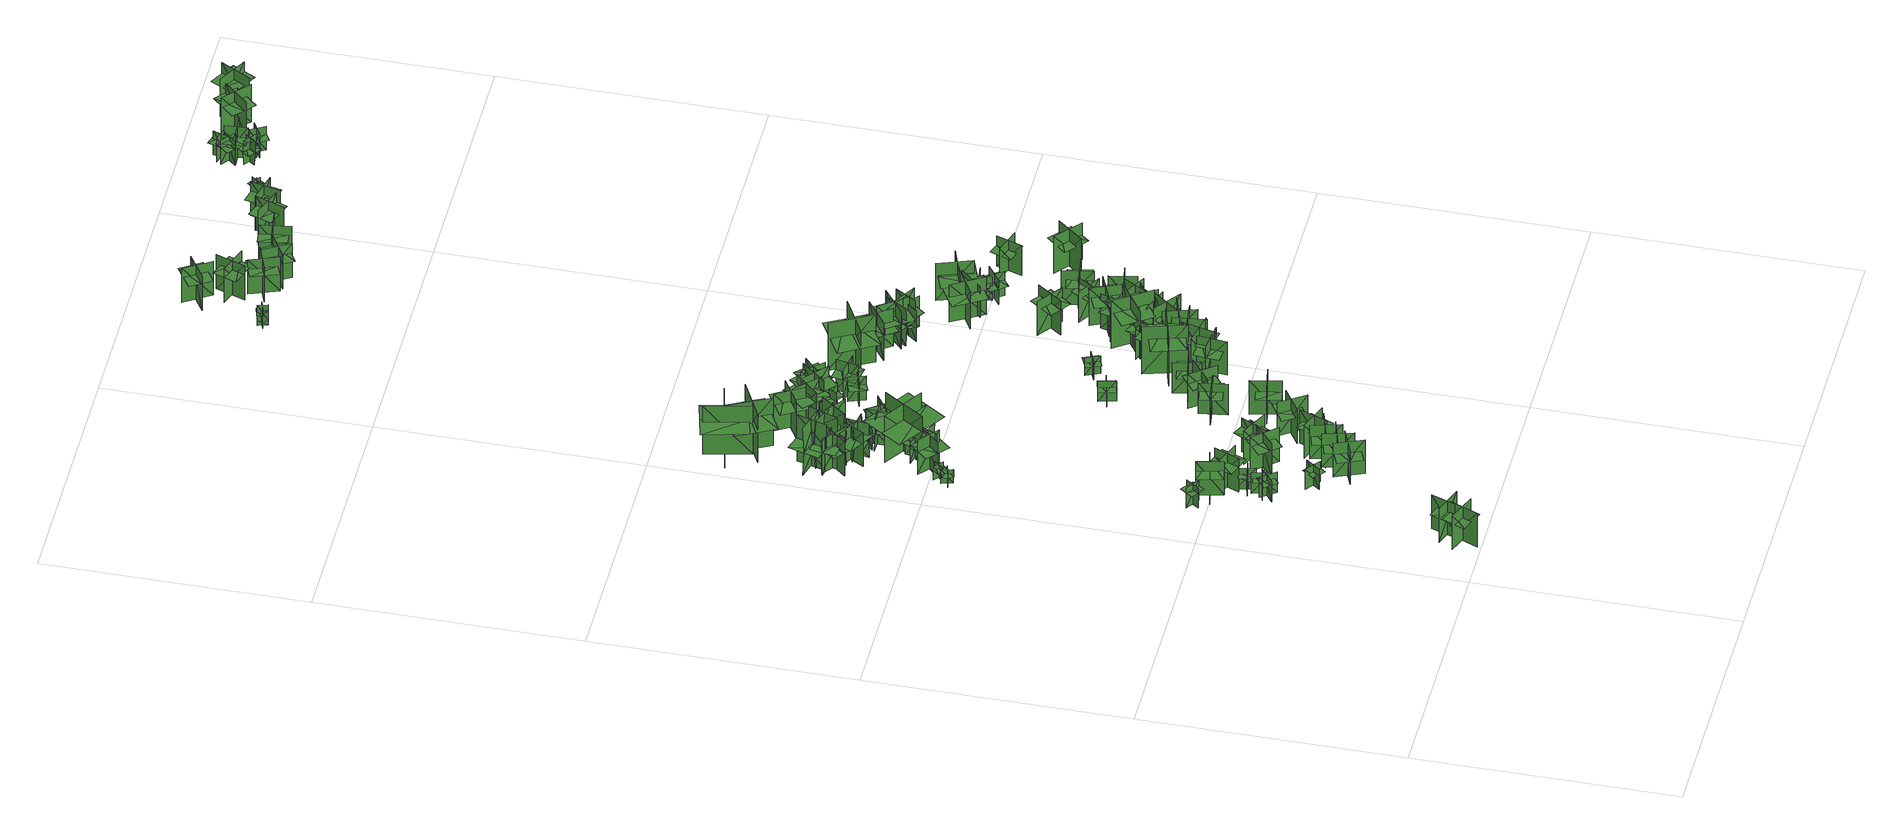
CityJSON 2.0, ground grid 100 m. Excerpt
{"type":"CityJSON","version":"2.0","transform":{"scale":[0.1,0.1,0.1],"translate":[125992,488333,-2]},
"CityObjects":{
"tree1":{"type":"SolitaryVegetationObject","geometry":[{"type":"MultiSurface","lod":"1","boundaries":[[[0,1,2]],[[0,2,3]],[[4,5,6]],[[4,6,7]],[[8,9,10]],[[8,10,11]],[[8,11,12]],[[8,12,13]]]}]},
"tree2":{"type":"SolitaryVegetationObject","geometry":[{"type":"MultiSurface","lod":"1","boundaries":[[[14,15,16]],[[14,16,17]],[[18,19,20]],[[18,20,21]],[[22,23,24]],[[22,24,25]],[[22,25,26]],[[22,26,27]]]}]},
"tree3":{"type":"SolitaryVegetationObject","geometry":[{"type":"MultiSurface","lod":"1","boundaries":[[[28,29,30]],[[28,30,31]],[[32,33,34]],[[32,34,35]],[[36,37,38]],[[36,38,39]],[[36,39,40]],[[36,40,41]]]}]},
"tree4":{"type":"SolitaryVegetationObject","geometry":[{"type":"MultiSurface","lod":"1","boundaries":[[[42,43,44]],[[42,44,45]],[[46,47,48]],[[46,48,49]],[[50,51,52]],[[50,52,53]],[[50,54,55]],[[50,55,51]]]}]},
"tree5":{"type":"SolitaryVegetationObject","geometry":[{"type":"MultiSurface","lod":"1","boundaries":[[[56,57,58]],[[56,58,59]],[[60,61,62]],[[60,62,63]],[[64,65,66]],[[64,66,67]],[[64,68,69]],[[64,69,65]]]}]},
"tree6":{"type":"SolitaryVegetationObject","geometry":[{"type":"MultiSurface","lod":"1","boundaries":[[[70,71,72]],[[70,72,73]],[[74,75,76]],[[74,76,77]],[[78,79,80]],[[78,80,81]],[[78,81,82]],[[78,82,83]]]}]},
"tree7":{"type":"SolitaryVegetationObject","geometry":[{"type":"MultiSurface","lod":"1","boundaries":[[[84,85,86]],[[84,86,87]],[[88,89,90]],[[88,90,91]],[[92,93,94]],[[92,94,95]],[[92,95,96]],[[92,96,97]]]}]},
"tree8":{"type":"SolitaryVegetationObject","geometry":[{"type":"MultiSurface","lod":"1","boundaries":[[[98,99,100]],[[98,100,101]],[[102,103,104]],[[102,104,105]],[[106,107,108]],[[106,108,109]],[[106,110,111]],[[106,111,107]]]}]},
"tree9":{"type":"SolitaryVegetationObject","geometry":[{"type":"MultiSurface","lod":"1","boundaries":[[[112,113,114]],[[112,114,115]],[[116,117,118]],[[116,118,119]],[[120,121,122]],[[120,122,123]],[[120,124,125]],[[120,125,121]]]}]},
"tree10":{"type":"SolitaryVegetationObject","geometry":[{"type":"MultiSurface","lod":"1","boundaries":[[[126,127,128]],[[126,128,129]],[[130,131,132]],[[130,132,133]],[[134,135,136]],[[134,136,137]],[[134,137,138]],[[134,138,139]]]}]},
"tree11":{"type":"SolitaryVegetationObject","geometry":[{"type":"MultiSurface","lod":"1","boundaries":[[[140,141,142]],[[140,142,143]],[[144,145,146]],[[144,146,147]],[[148,149,150]],[[148,150,151]],[[148,151,152]],[[148,152,153]]]}]},
"tree12":{"type":"SolitaryVegetationObject","geometry":[{"type":"MultiSurface","lod":"1","boundaries":[[[154,155,156]],[[154,156,157]],[[158,159,160]],[[158,160,161]],[[162,163,164]],[[162,164,165]],[[162,165,166]],[[162,166,167]]]}]},
"tree13":{"type":"SolitaryVegetationObject","geometry":[{"type":"MultiSurface","lod":"1","boundaries":[[[168,169,170]],[[168,170,171]],[[172,173,174]],[[172,174,175]],[[176,177,178]],[[176,178,179]],[[176,179,180]],[[176,180,181]]]}]},
"tree14":{"type":"SolitaryVegetationObject","geometry":[{"type":"MultiSurface","lod":"1","boundaries":[[[182,183,184]],[[182,184,185]],[[186,187,188]],[[186,188,189]],[[190,191,192]],[[190,192,193]],[[190,194,195]],[[190,195,191]]]}]},
"tree15":{"type":"SolitaryVegetationObject","geometry":[{"type":"MultiSurface","lod":"1","boundaries":[[[196,197,198]],[[196,198,199]],[[200,201,202]],[[200,202,203]],[[204,205,206]],[[204,206,207]],[[204,207,208]],[[204,208,209]]]}]},
"tree16":{"type":"SolitaryVegetationObject","geometry":[{"type":"MultiSurface","lod":"1","boundaries":[[[210,211,212]],[[210,212,213]],[[214,215,216]],[[214,216,217]],[[218,219,220]],[[218,220,221]],[[218,221,222]],[[218,222,223]]]}]},
"tree17":{"type":"SolitaryVegetationObject","geometry":[{"type":"MultiSurface","lod":"1","boundaries":[[[224,225,226]],[[224,226,227]],[[228,229,230]],[[228,230,231]],[[232,233,234]],[[232,234,235]],[[232,236,237]],[[232,237,233]]]}]},
"tree18":{"type":"SolitaryVegetationObject","geometry":[{"type":"MultiSurface","lod":"1","boundaries":[[[238,239,240]],[[238,240,241]],[[242,243,244]],[[242,244,245]],[[246,247,248]],[[246,248,249]],[[246,249,250]],[[246,250,251]]]}]},
"tree19":{"type":"SolitaryVegetationObject","geometry":[{"type":"MultiSurface","lod":"1","boundaries":[[[252,253,254]],[[252,254,255]],[[256,257,258]],[[256,258,259]],[[260,261,262]],[[260,262,263]],[[260,264,265]],[[260,265,261]]]}]},
"tree20":{"type":"SolitaryVegetationObject","geometry":[{"type":"MultiSurface","lod":"1","boundaries":[[[266,267,268]],[[266,268,269]],[[270,271,272]],[[270,272,273]],[[274,275,271]],[[274,271,270]],[[276,277,267]],[[276,267,266]],[[266,267,278]],[[266,278,279]],[[266,280,281]],[[266,281,267]]]}]},
"tree21":{"type":"SolitaryVegetationObject","geometry":[{"type":"MultiSurface","lod":"1","boundaries":[[[282,283,284]],[[282,284,285]],[[286,287,288]],[[286,288,289]],[[290,291,292]],[[290,292,293]],[[290,291,294]],[[290,294,295]]]}]},
"tree22":{"type":"SolitaryVegetationObject","geometry":[{"type":"MultiSurface","lod":"1","boundaries":[[[296,297,298]],[[296,298,299]],[[300,301,302]],[[300,302,303]],[[304,305,306]],[[304,306,307]],[[304,307,308]],[[304,308,309]]]}]},
"tree23":{"type":"SolitaryVegetationObject","geometry":[{"type":"MultiSurface","lod":"1","boundaries":[[[310,311,312]],[[310,312,313]],[[314,315,316]],[[314,316,317]],[[318,319,315]],[[318,315,314]],[[320,321,311]],[[320,311,310]],[[310,311,322]],[[310,322,323]],[[310,324,325]],[[310,325,311]]]}]},
"tree24":{"type":"SolitaryVegetationObject","geometry":[{"type":"MultiSurface","lod":"1","boundaries":[[[326,327,328]],[[326,328,329]],[[330,331,332]],[[330,332,333]],[[334,335,336]],[[334,336,337]],[[334,338,339]],[[334,339,335]]]}]},
"tree25":{"type":"SolitaryVegetationObject","geometry":[{"type":"MultiSurface","lod":"1","boundaries":[[[340,341,342]],[[340,342,343]],[[344,345,346]],[[344,346,347]],[[348,349,350]],[[348,350,351]],[[348,349,352]],[[348,352,353]]]}]},
"tree26":{"type":"SolitaryVegetationObject","geometry":[{"type":"MultiSurface","lod":"1","boundaries":[[[354,355,356]],[[354,356,357]],[[358,359,360]],[[358,360,361]],[[362,363,364]],[[362,364,365]],[[362,365,366]],[[362,366,367]]]}]},
"tree27":{"type":"SolitaryVegetationObject","geometry":[{"type":"MultiSurface","lod":"1","boundaries":[[[368,369,370]],[[368,370,371]],[[372,373,374]],[[372,374,375]],[[376,377,373]],[[376,373,372]],[[378,379,369]],[[378,369,368]],[[368,369,380]],[[368,380,381]],[[368,382,383]],[[368,383,369]]]}]},
"tree28":{"type":"SolitaryVegetationObject","geometry":[{"type":"MultiSurface","lod":"1","boundaries":[[[384,385,386]],[[384,386,387]],[[388,389,390]],[[388,390,391]],[[392,393,389]],[[392,389,388]],[[394,395,385]],[[394,385,384]],[[384,385,396]],[[384,396,397]],[[384,398,399]],[[384,399,385]]]}]},
"tree29":{"type":"SolitaryVegetationObject","geometry":[{"type":"MultiSurface","lod":"1","boundaries":[[[400,401,402]],[[400,402,403]],[[404,405,406]],[[404,406,407]],[[408,409,405]],[[408,405,404]],[[410,411,401]],[[410,401,400]],[[400,401,412]],[[400,412,413]],[[400,414,415]],[[400,415,401]]]}]},
"tree30":{"type":"SolitaryVegetationObject","geometry":[{"type":"MultiSurface","lod":"1","boundaries":[[[416,417,418]],[[416,418,419]],[[420,421,422]],[[420,422,423]],[[424,425,426]],[[424,426,427]],[[424,427,428]],[[424,428,429]]]}]},
"tree31":{"type":"SolitaryVegetationObject","geometry":[{"type":"MultiSurface","lod":"1","boundaries":[[[430,431,432]],[[430,432,433]],[[434,435,436]],[[434,436,437]],[[438,439,435]],[[438,435,434]],[[440,441,431]],[[440,431,430]],[[430,431,442]],[[430,442,443]],[[430,444,445]],[[430,445,431]]]}]},
"tree32":{"type":"SolitaryVegetationObject","geometry":[{"type":"MultiSurface","lod":"1","boundaries":[[[446,447,448]],[[446,448,449]],[[450,451,452]],[[450,452,453]],[[454,455,456]],[[454,456,457]],[[454,457,458]],[[454,458,459]]]}]},
"tree33":{"type":"SolitaryVegetationObject","geometry":[{"type":"MultiSurface","lod":"1","boundaries":[[[460,461,462]],[[460,462,463]],[[464,465,466]],[[464,466,467]],[[468,469,470]],[[468,470,471]],[[468,472,473]],[[468,473,469]]]}]},
"tree34":{"type":"SolitaryVegetationObject","geometry":[{"type":"MultiSurface","lod":"1","boundaries":[[[474,475,476]],[[474,476,477]],[[478,479,480]],[[478,480,481]],[[482,483,484]],[[482,484,485]],[[482,485,486]],[[482,486,487]]]}]},
"tree35":{"type":"SolitaryVegetationObject","geometry":[{"type":"MultiSurface","lod":"1","boundaries":[[[488,489,490]],[[488,490,491]],[[492,493,494]],[[492,494,495]],[[496,497,493]],[[496,493,492]],[[498,499,489]],[[498,489,488]],[[488,489,500]],[[488,500,501]],[[488,502,503]],[[488,503,489]]]}]},
"tree36":{"type":"SolitaryVegetationObject","geometry":[{"type":"MultiSurface","lod":"1","boundaries":[[[504,505,506]],[[504,506,507]],[[508,509,510]],[[508,510,511]],[[512,513,514]],[[512,514,515]],[[512,516,517]],[[512,517,513]]]}]},
"tree37":{"type":"SolitaryVegetationObject","geometry":[{"type":"MultiSurface","lod":"1","boundaries":[[[518,519,520]],[[518,520,521]],[[522,523,524]],[[522,524,525]],[[526,527,528]],[[526,528,529]],[[526,529,530]],[[526,530,531]]]}]},
"tree38":{"type":"SolitaryVegetationObject","geometry":[{"type":"MultiSurface","lod":"1","boundaries":[[[532,533,534]],[[532,534,535]],[[536,537,538]],[[536,538,539]],[[540,541,542]],[[540,542,543]],[[540,544,545]],[[540,545,541]]]}]},
"tree39":{"type":"SolitaryVegetationObject","geometry":[{"type":"MultiSurface","lod":"1","boundaries":[[[546,547,548]],[[546,548,549]],[[550,551,552]],[[550,552,553]],[[554,555,556]],[[554,556,557]],[[554,558,559]],[[554,559,555]]]}]},
"tree40":{"type":"SolitaryVegetationObject","geometry":[{"type":"MultiSurface","lod":"1","boundaries":[[[560,561,562]],[[560,562,563]],[[564,565,566]],[[564,566,567]],[[568,569,570]],[[568,570,571]],[[568,571,572]],[[568,572,573]]]}]},
"tree41":{"type":"SolitaryVegetationObject","geometry":[{"type":"MultiSurface","lod":"1","boundaries":[[[574,575,576]],[[574,576,577]],[[578,579,580]],[[578,580,581]],[[582,583,584]],[[582,584,585]],[[582,586,587]],[[582,587,583]]]}]},
"tree42":{"type":"SolitaryVegetationObject","geometry":[{"type":"MultiSurface","lod":"1","boundaries":[[[588,589,590]],[[588,590,591]],[[592,593,594]],[[592,594,595]],[[596,597,598]],[[596,598,599]],[[596,599,600]],[[596,600,601]]]}]},
"tree43":{"type":"SolitaryVegetationObject","geometry":[{"type":"MultiSurface","lod":"1","boundaries":[[[602,603,604]],[[602,604,605]],[[606,607,608]],[[606,608,609]],[[610,611,612]],[[610,612,613]],[[610,613,614]],[[610,614,615]]]}]},
"tree44":{"type":"SolitaryVegetationObject","geometry":[{"type":"MultiSurface","lod":"1","boundaries":[[[616,617,618]],[[616,618,619]],[[620,621,622]],[[620,622,623]],[[624,625,626]],[[624,626,627]],[[624,625,628]],[[624,628,629]]]}]},
"tree45":{"type":"SolitaryVegetationObject","geometry":[{"type":"MultiSurface","lod":"1","boundaries":[[[630,631,632]],[[630,632,633]],[[634,635,636]],[[634,636,637]],[[638,639,640]],[[638,640,641]],[[638,642,643]],[[638,643,639]]]}]},
"tree46":{"type":"SolitaryVegetationObject","geometry":[{"type":"MultiSurface","lod":"1","boundaries":[[[644,645,646]],[[644,646,647]],[[648,649,650]],[[648,650,651]],[[652,653,654]],[[652,654,655]],[[652,655,656]],[[652,656,657]]]}]},
"tree47":{"type":"SolitaryVegetationObject","geometry":[{"type":"MultiSurface","lod":"1","boundaries":[[[658,659,660]],[[658,660,661]],[[662,663,664]],[[662,664,665]],[[666,667,668]],[[666,668,669]],[[666,670,671]],[[666,671,667]]]}]},
"tree48":{"type":"SolitaryVegetationObject","geometry":[{"type":"MultiSurface","lod":"1","boundaries":[[[672,673,674]],[[672,674,675]],[[676,677,678]],[[676,678,679]],[[680,681,682]],[[680,682,683]],[[680,684,685]],[[680,685,681]]]}]},
"tree49":{"type":"SolitaryVegetationObject","geometry":[{"type":"MultiSurface","lod":"1","boundaries":[[[686,687,688]],[[686,688,689]],[[690,691,692]],[[690,692,693]],[[694,695,696]],[[694,696,697]],[[694,697,698]],[[694,698,699]]]}]},
"tree50":{"type":"SolitaryVegetationObject","geometry":[{"type":"MultiSurface","lod":"1","boundaries":[[[700,701,702]],[[700,702,703]],[[704,705,706]],[[704,706,707]],[[708,709,710]],[[708,710,711]],[[708,712,713]],[[708,713,709]]]}]},
"tree51":{"type":"SolitaryVegetationObject","geometry":[{"type":"MultiSurface","lod":"1","boundaries":[[[714,715,716]],[[714,716,717]],[[718,719,720]],[[718,720,721]],[[722,723,724]],[[722,724,725]],[[722,725,726]],[[722,726,727]]]}]},
"tree52":{"type":"SolitaryVegetationObject","geometry":[{"type":"MultiSurface","lod":"1","boundaries":[[[728,729,730]],[[728,730,731]],[[732,733,734]],[[732,734,735]],[[736,737,738]],[[736,738,739]],[[736,740,741]],[[736,741,737]]]}]},
"tree53":{"type":"SolitaryVegetationObject","geometry":[{"type":"MultiSurface","lod":"1","boundaries":[[[742,743,744]],[[742,744,745]],[[746,747,748]],[[746,748,749]],[[750,751,752]],[[750,752,753]],[[750,753,754]],[[750,754,755]]]}]},
"tree54":{"type":"SolitaryVegetationObject","geometry":[{"type":"MultiSurface","lod":"1","boundaries":[[[756,757,758]],[[756,758,759]],[[760,761,762]],[[760,762,763]],[[764,765,766]],[[764,766,767]],[[764,767,768]],[[764,768,769]]]}]},
"tree55":{"type":"SolitaryVegetationObject","geometry":[{"type":"MultiSurface","lod":"1","boundaries":[[[770,771,772]],[[770,772,773]],[[774,775,776]],[[774,776,777]],[[778,779,780]],[[778,780,781]],[[778,782,783]],[[778,783,779]]]}]},
"tree56":{"type":"SolitaryVegetationObject","geometry":[{"type":"MultiSurface","lod":"1","boundaries":[[[784,785,786]],[[784,786,787]],[[788,789,790]],[[788,790,791]],[[792,793,794]],[[792,794,795]],[[792,795,796]],[[792,796,797]]]}]},
"tree57":{"type":"SolitaryVegetationObject","geometry":[{"type":"MultiSurface","lod":"1","boundaries":[[[798,799,800]],[[798,800,801]],[[802,803,804]],[[802,804,805]],[[806,807,808]],[[806,808,809]],[[806,809,810]],[[806,810,811]]]}]},
"tree58":{"type":"SolitaryVegetationObject","geometry":[{"type":"MultiSurface","lod":"1","boundaries":[[[812,813,814]],[[812,814,815]],[[816,817,818]],[[816,818,819]],[[820,821,822]],[[820,822,823]],[[820,823,824]],[[820,824,825]]]}]},
"tree59":{"type":"SolitaryVegetationObject","geometry":[{"type":"MultiSurface","lod":"1","boundaries":[[[826,827,828]],[[826,828,829]],[[830,831,832]],[[830,832,833]],[[834,835,836]],[[834,836,837]],[[834,838,839]],[[834,839,835]]]}]},
"tree60":{"type":"SolitaryVegetationObject","geometry":[{"type":"MultiSurface","lod":"1","boundaries":[[[840,841,842]],[[840,842,843]],[[844,845,846]],[[844,846,847]],[[848,849,850]],[[848,850,851]],[[848,851,852]],[[848,852,853]]]}]},
"tree61":{"type":"SolitaryVegetationObject","geometry":[{"type":"MultiSurface","lod":"1","boundaries":[[[854,855,856]],[[854,856,857]],[[858,859,860]],[[858,860,861]],[[862,863,864]],[[862,864,865]],[[862,866,867]],[[862,867,863]]]}]},
"tree62":{"type":"SolitaryVegetationObject","geometry":[{"type":"MultiSurface","lod":"1","boundaries":[[[868,869,870]],[[868,870,871]],[[872,873,874]],[[872,874,875]],[[876,877,878]],[[876,878,879]],[[876,877,880]],[[876,880,881]]]}]},
"tree63":{"type":"SolitaryVegetationObject","geometry":[{"type":"MultiSurface","lod":"1","boundaries":[[[882,883,884]],[[882,884,885]],[[886,887,888]],[[886,888,889]],[[890,891,892]],[[890,892,893]],[[890,893,894]],[[890,894,895]]]}]},
"tree64":{"type":"SolitaryVegetationObject","geometry":[{"type":"MultiSurface","lod":"1","boundaries":[[[896,897,898]],[[896,898,899]],[[900,901,902]],[[900,902,903]],[[904,905,906]],[[904,906,907]],[[904,908,909]],[[904,909,905]]]}]},
"tree65":{"type":"SolitaryVegetationObject","geometry":[{"type":"MultiSurface","lod":"1","boundaries":[[[910,911,912]],[[910,912,913]],[[914,915,916]],[[914,916,917]],[[918,919,920]],[[918,920,921]],[[918,921,922]],[[918,922,923]]]}]},
"tree66":{"type":"SolitaryVegetationObject","geometry":[{"type":"MultiSurface","lod":"1","boundaries":[[[924,925,926]],[[924,926,927]],[[928,929,930]],[[928,930,931]],[[932,933,929]],[[932,929,928]],[[934,935,925]],[[934,925,924]],[[924,925,936]],[[924,936,937]],[[924,938,939]],[[924,939,925]]]}]},
"tree67":{"type":"SolitaryVegetationObject","geometry":[{"type":"MultiSurface","lod":"1","boundaries":[[[940,941,942]],[[940,942,943]],[[944,945,946]],[[944,946,947]],[[948,949,950]],[[948,950,951]],[[948,949,952]],[[948,952,953]]]}]},
"tree68":{"type":"SolitaryVegetationObject","geometry":[{"type":"MultiSurface","lod":"1","boundaries":[[[954,955,956]],[[954,956,957]],[[958,959,960]],[[958,960,961]],[[962,963,964]],[[962,964,965]],[[962,965,966]],[[962,966,967]]]}]},
"tree69":{"type":"SolitaryVegetationObject","geometry":[{"type":"MultiSurface","lod":"1","boundaries":[[[968,969,970]],[[968,970,971]],[[972,973,974]],[[972,974,975]],[[976,977,973]],[[976,973,972]],[[978,979,969]],[[978,969,968]],[[968,969,980]],[[968,980,981]],[[968,982,983]],[[968,983,969]]]}]},
"tree70":{"type":"SolitaryVegetationObject","geometry":[{"type":"MultiSurface","lod":"1","boundaries":[[[984,985,986]],[[984,986,987]],[[988,989,990]],[[988,990,991]],[[992,993,994]],[[992,994,995]],[[992,996,997]],[[992,997,993]]]}]},
"tree71":{"type":"SolitaryVegetationObject","geometry":[{"type":"MultiSurface","lod":"1","boundaries":[[[998,999,1000]],[[998,1000,1001]],[[1002,1003,1004]],[[1002,1004,1005]],[[1006,1007,1003]],[[1006,1003,1002]],[[1008,1009,999]],[[1008,999,998]],[[998,999,1010]],[[998,1010,1011]],[[998,1012,1013]],[[998,1013,999]]]}]},
"tree72":{"type":"SolitaryVegetationObject","geometry":[{"type":"MultiSurface","lod":"1","boundaries":[[[1014,1015,1016]],[[1014,1016,1017]],[[1018,1019,1020]],[[1018,1020,1021]],[[1022,1023,1024]],[[1022,1024,1025]],[[1022,1026,1027]],[[1022,1027,1023]]]}]},
"tree73":{"type":"SolitaryVegetationObject","geometry":[{"type":"MultiSurface","lod":"1","boundaries":[[[1028,1029,1030]],[[1028,1030,1031]],[[1032,1033,1034]],[[1032,1034,1035]],[[1036,1037,1038]],[[1036,1038,1039]],[[1036,1040,1041]],[[1036,1041,1037]]]}]},
"tree74":{"type":"SolitaryVegetationObject","geometry":[{"type":"MultiSurface","lod":"1","boundaries":[[[1042,1043,1044]],[[1042,1044,1045]],[[1046,1047,1048]],[[1046,1048,1049]],[[1050,1051,1052]],[[1050,1052,1053]],[[1050,1053,1054]],[[1050,1054,1055]]]}]},
"tree75":{"type":"SolitaryVegetationObject","geometry":[{"type":"MultiSurface","lod":"1","boundaries":[[[1056,1057,1058]],[[1056,1058,1059]],[[1060,1061,1062]],[[1060,1062,1063]],[[1064,1065,1066]],[[1064,1066,1067]],[[1064,1068,1069]],[[1064,1069,1065]]]}]},
"tree76":{"type":"SolitaryVegetationObject","geometry":[{"type":"MultiSurface","lod":"1","boundaries":[[[1070,1071,1072]],[[1070,1072,1073]],[[1074,1075,1076]],[[1074,1076,1077]],[[1078,1079,1080]],[[1078,1080,1081]],[[1078,1081,1082]],[[1078,1082,1083]]]}]},
"tree77":{"type":"SolitaryVegetationObject","geometry":[{"type":"MultiSurface","lod":"1","boundaries":[[[1084,1085,1086]],[[1084,1086,1087]],[[1088,1089,1090]],[[1088,1090,1091]],[[1092,1093,1094]],[[1092,1094,1095]],[[1092,1095,1096]],[[1092,1096,1097]]]}]},
"tree78":{"type":"SolitaryVegetationObject","geometry":[{"type":"MultiSurface","lod":"1","boundaries":[[[1098,1099,1100]],[[1098,1100,1101]],[[1102,1103,1104]],[[1102,1104,1105]],[[1106,1107,1108]],[[1106,1108,1109]],[[1106,1109,1110]],[[1106,1110,1111]]]}]},
"tree79":{"type":"SolitaryVegetationObject","geometry":[{"type":"MultiSurface","lod":"1","boundaries":[[[1112,1113,1114]],[[1112,1114,1115]],[[1116,1117,1118]],[[1116,1118,1119]],[[1120,1121,1122]],[[1120,1122,1123]],[[1120,1124,1125]],[[1120,1125,1121]]]}]},
"tree80":{"type":"SolitaryVegetationObject","geometry":[{"type":"MultiSurface","lod":"1","boundaries":[[[1126,1127,1128]],[[1126,1128,1129]],[[1130,1131,1132]],[[1130,1132,1133]],[[1134,1135,1136]],[[1134,1136,1137]],[[1134,1138,1139]],[[1134,1139,1135]]]}]},
"tree81":{"type":"SolitaryVegetationObject","geometry":[{"type":"MultiSurface","lod":"1","boundaries":[[[1140,1141,1142]],[[1140,1142,1143]],[[1144,1145,1146]],[[1144,1146,1147]],[[1148,1149,1150]],[[1148,1150,1151]],[[1148,1151,1152]],[[1148,1152,1153]]]}]},
"tree82":{"type":"SolitaryVegetationObject","geometry":[{"type":"MultiSurface","lod":"1","boundaries":[[[1154,1155,1156]],[[1154,1156,1157]],[[1158,1159,1160]],[[1158,1160,1161]],[[1162,1163,1164]],[[1162,1164,1165]],[[1162,1165,1166]],[[1162,1166,1167]]]}]},
"tree83":{"type":"SolitaryVegetationObject","geometry":[{"type":"MultiSurface","lod":"1","boundaries":[[[1168,1169,1170]],[[1168,1170,1171]],[[1172,1173,1174]],[[1172,1174,1175]],[[1176,1177,1173]],[[1176,1173,1172]],[[1178,1179,1169]],[[1178,1169,1168]],[[1180,1181,1182]],[[1180,1182,1183]],[[1184,1185,1186]],[[1184,1186,1187]]]}]},
"tree84":{"type":"SolitaryVegetationObject","geometry":[{"type":"MultiSurface","lod":"1","boundaries":[[[1188,1189,1190]],[[1188,1190,1191]],[[1192,1193,1194]],[[1192,1194,1195]],[[1196,1197,1198]],[[1196,1198,1199]],[[1196,1199,1200]],[[1196,1200,1201]]]}]},
"tree85":{"type":"SolitaryVegetationObject","geometry":[{"type":"MultiSurface","lod":"1","boundaries":[[[1202,1203,1204]],[[1202,1204,1205]],[[1206,1207,1208]],[[1206,1208,1209]],[[1210,1211,1212]],[[1210,1212,1213]],[[1210,1213,1214]],[[1210,1214,1215]]]}]},
"tree86":{"type":"SolitaryVegetationObject","geometry":[{"type":"MultiSurface","lod":"1","boundaries":[[[1216,1217,1218]],[[1216,1218,1219]],[[1220,1221,1222]],[[1220,1222,1223]],[[1224,1225,1226]],[[1224,1226,1227]],[[1224,1228,1229]],[[1224,1229,1225]]]}]},
"tree87":{"type":"SolitaryVegetationObject","geometry":[{"type":"MultiSurface","lod":"1","boundaries":[[[1230,1231,1232]],[[1230,1232,1233]],[[1234,1235,1236]],[[1234,1236,1237]],[[1238,1239,1240]],[[1238,1240,1241]],[[1238,1242,1243]],[[1238,1243,1239]]]}]},
"tree88":{"type":"SolitaryVegetationObject","geometry":[{"type":"MultiSurface","lod":"1","boundaries":[[[1244,1245,1246]],[[1244,1246,1247]],[[1248,1249,1250]],[[1248,1250,1251]],[[1252,1253,1254]],[[1252,1254,1255]],[[1252,1256,1257]],[[1252,1257,1253]]]}]},
"tree89":{"type":"SolitaryVegetationObject","geometry":[{"type":"MultiSurface","lod":"1","boundaries":[[[1258,1259,1260]],[[1258,1260,1261]],[[1262,1263,1264]],[[1262,1264,1265]],[[1266,1267,1268]],[[1266,1268,1269]],[[1266,1270,1271]],[[1266,1271,1267]]]}]},
"tree90":{"type":"SolitaryVegetationObject","geometry":[{"type":"MultiSurface","lod":"1","boundaries":[[[1272,1273,1274]],[[1272,1274,1275]],[[1276,1277,1278]],[[1276,1278,1279]],[[1280,1281,1282]],[[1280,1282,1283]],[[1280,1284,1285]],[[1280,1285,1281]]]}]},
"tree91":{"type":"SolitaryVegetationObject","geometry":[{"type":"MultiSurface","lod":"1","boundaries":[[[1286,1287,1288]],[[1286,1288,1289]],[[1290,1291,1292]],[[1290,1292,1293]],[[1294,1295,1296]],[[1294,1296,1297]],[[1294,1298,1299]],[[1294,1299,1295]]]}]},
"tree92":{"type":"SolitaryVegetationObject","geometry":[{"type":"MultiSurface","lod":"1","boundaries":[[[1300,1301,1302]],[[1300,1302,1303]],[[1304,1305,1306]],[[1304,1306,1307]],[[1308,1309,1310]],[[1308,1310,1311]],[[1308,1312,1313]],[[1308,1313,1309]]]}]},
"tree93":{"type":"SolitaryVegetationObject","geometry":[{"type":"MultiSurface","lod":"1","boundaries":[[[1314,1315,1316]],[[1314,1316,1317]],[[1318,1319,1320]],[[1318,1320,1321]],[[1322,1323,1324]],[[1322,1324,1325]],[[1322,1325,1326]],[[1322,1326,1327]]]}]},
"tree94":{"type":"SolitaryVegetationObject","geometry":[{"type":"MultiSurface","lod":"1","boundaries":[[[1328,1329,1330]],[[1328,1330,1331]],[[1332,1333,1334]],[[1332,1334,1335]],[[1336,1337,1333]],[[1336,1333,1332]],[[1338,1339,1329]],[[1338,1329,1328]],[[1328,1329,1340]],[[1328,1340,1341]],[[1328,1342,1343]],[[1328,1343,1329]]]}]},
"tree95":{"type":"SolitaryVegetationObject","geometry":[{"type":"MultiSurface","lod":"1","boundaries":[[[1344,1345,1346]],[[1344,1346,1347]],[[1348,1349,1350]],[[1348,1350,1351]],[[1352,1353,1354]],[[1352,1354,1355]],[[1352,1356,1357]],[[1352,1357,1353]]]}]},
"tree96":{"type":"SolitaryVegetationObject","geometry":[{"type":"MultiSurface","lod":"1","boundaries":[[[1358,1359,1360]],[[1358,1360,1361]],[[1362,1363,1364]],[[1362,1364,1365]],[[1366,1367,1368]],[[1366,1368,1369]],[[1366,1370,1371]],[[1366,1371,1367]]]}]},
"tree97":{"type":"SolitaryVegetationObject","geometry":[{"type":"MultiSurface","lod":"1","boundaries":[[[1372,1373,1374]],[[1372,1374,1375]],[[1376,1377,1378]],[[1376,1378,1379]],[[1380,1381,1382]],[[1380,1382,1383]],[[1380,1384,1385]],[[1380,1385,1381]]]}]},
"tree98":{"type":"SolitaryVegetationObject","geometry":[{"type":"MultiSurface","lod":"1","boundaries":[[[1386,1387,1388]],[[1386,1388,1389]],[[1390,1391,1392]],[[1390,1392,1393]],[[1394,1395,1396]],[[1394,1396,1397]],[[1394,1398,1399]],[[1394,1399,1395]]]}]},
"tree99":{"type":"SolitaryVegetationObject","geometry":[{"type":"MultiSurface","lod":"1","boundaries":[[[1400,1401,1402]],[[1400,1402,1403]],[[1404,1405,1406]],[[1404,1406,1407]],[[1408,1409,1410]],[[1408,1410,1411]],[[1408,1412,1413]],[[1408,1413,1409]]]}]},
"tree100":{"type":"SolitaryVegetationObject","geometry":[{"type":"MultiSurface","lod":"1","boundaries":[[[1414,1415,1416]],[[1414,1416,1417]],[[1418,1419,1420]],[[1418,1420,1421]],[[1422,1423,1424]],[[1422,1424,1425]],[[1422,1426,1427]],[[1422,1427,1423]]]}]}
},
"vertices":[
[214,42,54],[107,86,54],[107,86,209],[214,42,209],[185,110,54],[185,110,209],[141,3,209],[141,3,54],[185,110,160],[140,129,160],[105,43,160],[150,24,160],[195,6,160],[230,92,160],
[138,140,52],[247,101,52],[247,101,207],[138,140,207],[170,73,52],[170,73,207],[209,183,207],[209,183,52],[170,73,159],[216,57,159],[247,144,159],[201,161,159],[156,177,159],[124,89,159],
[203,1076,28],[167,1026,28],[167,1026,121],[203,1076,121],[159,1068,28],[209,1033,28],[209,1033,121],[159,1068,121],[159,1068,97],[142,1044,97],[192,1009,97],[209,1033,97],[226,1057,97],[176,1092,97],
[256,778,30],[313,821,30],[313,821,124],[256,778,124],[312,771,30],[269,827,30],[269,827,124],[312,771,124],[261,782,100],[313,821,100],[296,843,100],[244,804,100],[278,759,100],[330,798,100],
[288,860,29],[304,791,29],[304,791,123],[288,860,123],[258,813,29],[327,828,29],[327,828,123],[258,813,123],[289,854,99],[304,791,99],[331,797,99],[316,861,99],[262,848,99],[276,785,99],
[263,952,24],[239,1052,24],[239,1052,178],[263,952,178],[302,1015,24],[202,992,24],[202,992,178],[302,1015,178],[302,1015,138],[291,1063,138],[191,1040,138],[202,992,138],[213,944,138],[313,967,138],
[351,626,37],[393,681,37],[393,681,130],[351,626,130],[395,632,37],[395,632,130],[340,675,130],[340,675,37],[395,632,101],[413,655,101],[368,689,101],[351,666,101],[333,643,101],[377,609,101],
[307,918,24],[322,849,24],[322,849,118],[307,918,118],[277,871,24],[346,886,24],[346,886,118],[277,871,118],[308,912,94],[322,849,94],[349,855,94],[336,918,94],[281,906,94],[294,843,94],
[348,867,26],[303,880,26],[303,880,88],[348,867,88],[330,899,26],[317,854,26],[317,854,88],[330,899,88],[344,868,72],[303,880,72],[297,862,72],[339,850,72],[349,886,72],[308,898,72],
[412,588,52],[457,481,52],[457,481,207],[412,588,207],[384,519,52],[384,519,207],[491,564,207],[491,564,52],[384,519,158],[402,474,158],[488,510,158],[470,555,158],[451,600,158],[365,564,158],
[363,935,21],[267,971,21],[267,971,176],[363,935,176],[332,1003,21],[296,907,21],[296,907,176],[332,1003,176],[332,1003,136],[286,1020,136],[250,924,136],[296,907,136],[342,890,136],[378,986,136],
[456,639,51],[488,527,51],[488,527,206],[456,639,206],[420,573,51],[420,573,206],[532,606,206],[532,606,51],[420,573,157],[434,527,157],[523,553,157],[510,599,157],[496,646,157],[407,620,157],
[119,1909,24],[108,1952,24],[108,1952,86],[119,1909,86],[134,1934,24],[91,1923,24],[91,1923,86],[134,1934,86],[134,1934,69],[128,1955,69],[86,1944,69],[91,1923,69],[96,1902,69],[139,1912,69],
[390,807,28],[479,884,28],[479,884,185],[390,807,185],[483,801,28],[406,890,28],[406,890,185],[483,801,185],[398,813,144],[479,884,144],[449,919,144],[367,849,144],[428,778,144],[510,849,144],
[493,691,51],[524,579,51],[524,579,206],[493,691,206],[457,626,51],[457,626,206],[569,657,206],[569,657,51],[457,626,157],[469,580,157],[559,604,157],[546,651,157],[534,698,157],[444,673,157],
[151,1953,26],[117,1981,26],[117,1981,87],[151,1953,87],[148,1982,26],[120,1948,26],[120,1948,87],[148,1982,87],[148,1982,70],[131,1996,70],[103,1962,70],[120,1948,70],[138,1934,70],[165,1968,70],
[455,838,28],[509,943,28],[509,943,184],[455,838,184],[544,867,28],[439,921,28],[439,921,184],[544,867,184],[460,847,144],[509,943,144],[467,964,144],[418,868,144],[501,826,144],[551,922,144],
[531,639,51],[574,747,51],[574,747,206],[531,639,206],[599,669,51],[599,669,206],[491,711,206],[491,711,51],[599,669,157],[617,714,157],[531,748,157],[513,703,157],[495,658,157],[582,624,157],
[136,2042,26],[208,1980,26],[208,1980,184],[136,2042,184],[141,1970,26],[204,2041,26],[204,2041,184],[141,1970,184],[141,1970,132],[204,2041,132],[165,2075,132],[102,2004,132],[180,1935,132],[243,2007,132],
[220,2062,105],[188,1984,105],[229,1967,106],[260,2046,106],[244,2009,105],[165,2041,105],[163,2036,183],[242,2004,183],[242,2004,27],[163,2036,27],[216,2064,27],[185,1985,27],[188,1984,183],[220,2062,183],[180,2079,106],[148,2000,106],
[149,2384,25],[73,2295,25],[73,2295,182],[149,2384,182],[69,2378,25],[159,2302,25],[159,2302,182],[69,2378,182],[146,2387,130],[70,2297,130],[115,2259,130],[191,2349,130],[34,2328,130],[110,2418,130],
[115,2416,26],[98,2301,26],[98,2301,181],[115,2416,181],[56,2372,26],[56,2372,181],[170,2354,181],[170,2354,26],[56,2372,132],[48,2324,132],[140,2310,132],[147,2358,132],[155,2406,132],[63,2420,132],
[83,2365,132],[116,2479,132],[56,2496,133],[24,2381,133],[42,2436,132],[156,2403,132],[158,2410,241],[44,2442,241],[44,2442,23],[158,2410,23],[88,2363,23],[120,2478,23],[116,2479,241],[83,2365,241],[141,2348,133],[174,2463,133],
[235,2110,28],[218,2041,28],[218,2041,122],[235,2110,122],[187,2081,28],[256,2064,28],[256,2064,122],[187,2081,122],[234,2104,98],[218,2041,98],[245,2034,98],[261,2097,98],[207,2111,98],[191,2048,98],
[214,2266,27],[112,2324,27],[112,2324,183],[214,2266,183],[193,2343,27],[135,2241,27],[135,2241,183],[193,2343,183],[216,2269,131],[114,2327,131],[85,2276,131],[187,2218,131],[137,2369,131],[240,2311,131],
[668,819,49],[572,755,49],[572,755,204],[668,819,204],[595,833,49],[595,833,204],[660,737,204],[660,737,49],[595,833,155],[555,807,155],[606,729,155],[647,756,155],[687,783,155],[636,860,155],
[144,2363,104],[189,2292,104],[226,2315,104],[181,2387,104],[201,2352,104],[130,2306,104],[132,2302,182],[204,2347,182],[204,2347,26],[132,2302,26],[141,2362,26],[186,2290,26],[189,2292,182],[144,2363,182],[107,2340,104],[153,2269,104],
[169,2447,132],[130,2334,132],[189,2314,132],[228,2426,132],[207,2373,132],[95,2412,132],[92,2405,241],[204,2366,241],[204,2366,23],[92,2405,23],[165,2448,23],[126,2336,23],[130,2334,241],[169,2447,241],[113,2466,132],[74,2354,132],
[185,2232,107],[199,2316,107],[155,2323,107],[141,2239,107],[150,2279,107],[233,2265,107],[234,2270,185],[151,2284,185],[151,2284,29],[234,2270,29],[188,2231,29],[202,2315,29],[199,2316,185],[185,2232,185],[227,2225,107],[241,2308,107],
[303,2196,26],[303,2196,243],[200,2040,243],[200,2040,26],[326,2072,26],[326,2072,243],[175,2171,243],[175,2171,26],[349,2057,172],[401,2135,172],[213,2258,172],[162,2180,172],[110,2102,172],[298,1979,172],
[141,2401,132],[235,2328,132],[273,2377,133],[179,2450,133],[223,2413,132],[150,2319,132],[156,2315,241],[228,2409,241],[228,2409,23],[156,2315,23],[138,2397,23],[232,2325,23],[235,2328,241],[141,2401,241],[104,2354,133],[198,2281,133],
[114,2640,32],[74,2812,32],[74,2812,252],[114,2640,252],[188,2759,32],[16,2719,32],[16,2719,252],[188,2759,252],[124,2654,181],[203,2674,181],[159,2845,181],[81,2825,181],[2,2805,181],[45,2634,181],
[232,2273,26],[273,2234,26],[273,2234,120],[232,2273,120],[233,2230,26],[272,2270,26],[272,2270,120],[233,2230,120],[233,2230,90],[272,2270,90],[250,2292,90],[210,2251,90],[255,2208,90],[295,2249,90],
[234,2693,27],[77,2613,27],[77,2613,246],[234,2693,246],[101,2736,27],[181,2579,27],[181,2579,246],[101,2736,246],[219,2699,175],[180,2771,175],[25,2688,175],[63,2616,175],[101,2544,175],[257,2627,175],
[318,2217,102],[233,2218,102],[233,2174,103],[317,2173,103],[277,2175,102],[278,2260,102],[273,2260,180],[272,2175,180],[272,2175,24],[273,2260,24],[318,2220,24],[233,2222,24],[233,2218,180],[318,2217,180],[319,2260,103],[234,2261,103],
[274,2262,21],[340,2165,21],[340,2165,177],[274,2262,177],[257,2171,21],[355,2237,21],[355,2237,177],[257,2171,177],[280,2254,137],[340,2165,137],[379,2191,137],[318,2280,137],[241,2228,137],[301,2138,137],
[654,884,49],[768,906,49],[768,906,204],[654,884,204],[716,842,49],[716,842,204],[694,957,204],[694,957,49],[716,842,155],[763,852,155],[746,943,155],[698,934,155],[650,925,155],[668,833,155],
[630,1085,28],[735,1100,28],[735,1100,169],[630,1085,169],[697,1035,28],[682,1140,28],[682,1140,169],[697,1035,169],[639,1086,133],[735,1100,133],[729,1141,133],[633,1128,133],[645,1045,133],[741,1058,133],
[253,2608,35],[203,2674,35],[203,2674,144],[253,2608,144],[262,2673,35],[196,2623,35],[196,2623,144],[262,2673,144],[249,2614,116],[203,2674,116],[177,2654,116],[223,2594,116],[275,2634,116],[229,2694,116],
[321,2491,29],[257,2595,29],[257,2595,198],[321,2491,198],[340,2570,29],[236,2507,29],[236,2507,198],[340,2570,198],[340,2570,151],[309,2622,151],[205,2559,151],[236,2507,151],[268,2455,151],[372,2518,151],
[775,1090,26],[703,1183,26],[703,1183,183],[775,1090,183],[786,1183,26],[693,1110,26],[693,1110,183],[786,1183,183],[769,1098,142],[703,1183,142],[666,1155,142],[732,1070,142],[806,1127,142],[740,1212,142],
[382,2537,30],[298,2449,30],[298,2449,199],[382,2537,199],[301,2535,30],[389,2451,30],[389,2451,199],[301,2535,199],[301,2535,152],[259,2491,152],[347,2407,152],[389,2451,152],[431,2495,152],[343,2579,152],
[671,1504,27],[687,1439,27],[687,1439,119],[671,1504,119],[648,1466,27],[712,1482,27],[712,1482,119],[648,1466,119],[648,1466,93],[656,1434,93],[721,1450,93],[712,1482,93],[704,1514,93],[640,1498,93],
[365,2448,34],[432,2401,34],[432,2401,144],[365,2448,144],[374,2393,34],[422,2460,34],[422,2460,144],[374,2393,144],[363,2446,107],[430,2398,107],[454,2432,107],[387,2480,107],[411,2371,107],[344,2419,107],
[359,2516,39],[402,2534,39],[402,2534,102],[359,2516,102],[393,2502,39],[375,2545,39],[375,2545,102],[393,2502,102],[362,2517,85],[402,2534,85],[395,2551,85],[355,2535,85],[370,2500,85],[409,2517,85],
[356,2516,36],[448,2436,36],[448,2436,205],[356,2516,205],[361,2435,36],[441,2527,36],[441,2527,205],[361,2435,205],[361,2435,158],[407,2395,158],[487,2487,158],[441,2527,158],[395,2567,158],[315,2475,158],
[846,1211,25],[741,1191,25],[741,1191,166],[846,1211,166],[776,1257,25],[796,1153,25],[796,1153,166],[776,1257,166],[837,1209,130],[741,1191,130],[749,1150,130],[845,1168,130],[829,1250,130],[733,1232,130],
[521,2351,29],[458,2328,29],[458,2328,140],[521,2351,140],[475,2372,29],[497,2310,29],[497,2310,140],[475,2372,140],[475,2372,104],[497,2310,104],[531,2322,104],[509,2384,104],[441,2360,104],[463,2297,104],
[427,2463,40],[500,2531,40],[500,2531,179],[427,2463,179],[494,2460,40],[425,2533,40],[425,2533,179],[494,2460,179],[494,2460,140],[530,2495,140],[461,2567,140],[425,2533,140],[389,2499,140],[457,2426,140],
[524,2426,33],[508,2342,33],[508,2342,175],[524,2426,175],[470,2389,33],[554,2373,33],[554,2373,175],[470,2389,175],[470,2389,129],[554,2373,129],[562,2419,129],[478,2434,129],[461,2343,129],[545,2327,129],
[899,1196,48],[889,1080,48],[889,1080,203],[899,1196,203],[843,1148,48],[843,1148,203],[958,1137,203],[958,1137,48],[843,1148,154],[838,1099,154],[931,1091,154],[935,1139,154],[939,1188,154],[847,1196,154],
[967,1323,28],[809,1276,28],[809,1276,247],[967,1323,247],[852,1385,28],[899,1226,28],[899,1226,247],[852,1385,247],[954,1319,190],[809,1276,190],[828,1213,190],[973,1257,190],[935,1382,190],[790,1339,190],
[803,1582,25],[827,1528,25],[827,1528,107],[803,1582,107],[788,1545,25],[842,1569,25],[842,1569,107],[788,1545,107],[788,1545,84],[800,1518,84],[854,1542,84],[842,1569,84],[831,1596,84],[777,1572,84],
[914,1133,49],[942,1258,49],[942,1258,219],[914,1133,219],[983,1178,49],[983,1178,219],[858,1205,219],[858,1205,49],[983,1178,166],[994,1230,166],[895,1252,166],[883,1199,166],[872,1147,166],[972,1126,166],
[948,1415,29],[909,1304,29],[909,1304,186],[948,1415,186],[865,1374,29],[976,1335,29],[976,1335,186],[865,1374,186],[945,1406,146],[909,1304,146],[953,1288,146],[989,1390,146],[901,1421,146],[865,1319,146],
[959,1299,50],[974,1172,50],[974,1172,220],[959,1299,220],[909,1235,50],[909,1235,220],[1036,1250,220],[1036,1250,50],[909,1235,167],[915,1182,167],[1017,1194,167],[1010,1247,167],[1004,1300,167],[903,1288,167],
[984,1339,49],[1022,1217,49],[1022,1217,219],[984,1339,219],[946,1267,49],[946,1267,219],[1068,1304,219],[1068,1304,49],[946,1267,166],[962,1216,166],[1059,1246,166],[1044,1297,166],[1028,1348,166],[930,1318,166],
[758,2437,33],[603,2353,33],[603,2353,252],[758,2437,252],[623,2477,33],[707,2322,33],[707,2322,252],[623,2477,252],[742,2443,182],[702,2514,182],[549,2427,182],[589,2356,182],[629,2285,182],[782,2372,182],
[946,1350,31],[987,1448,31],[987,1448,172],[946,1350,172],[1024,1383,31],[925,1423,31],[925,1423,172],[1024,1383,172],[950,1358,136],[987,1448,136],[948,1464,136],[911,1374,136],[989,1342,136],[1025,1432,136],
[994,1373,48],[1095,1296,48],[1095,1296,219],[994,1373,219],[1005,1292,48],[1005,1292,219],[1083,1394,219],[1083,1394,48],[1005,1292,165],[1047,1260,165],[1109,1341,165],[1067,1373,165],[1025,1406,165],[962,1325,165],
[935,1408,27],[1071,1503,27],[1071,1503,246],[935,1408,246],[1064,1386,27],[969,1522,27],[969,1522,246],[1064,1386,246],[947,1416,189],[1071,1503,189],[1033,1556,189],[909,1470,189],[984,1362,189],[1108,1449,189],
[719,2295,35],[823,2371,35],[823,2371,208],[719,2295,208],[805,2281,35],[730,2386,35],[730,2386,208],[805,2281,208],[721,2292,150],[826,2367,150],[788,2420,150],[683,2344,150],[856,2325,150],[752,2249,150],
[1060,1339,54],[1095,1437,54],[1095,1437,193],[1060,1339,193],[1120,1368,54],[1120,1368,193],[1021,1403,193],[1021,1403,54],[1120,1368,149],[1135,1409,149],[1056,1437,149],[1041,1396,149],[1027,1355,149],[1105,1327,149],
[1116,1501,31],[1002,1533,31],[1002,1533,187],[1116,1501,187],[1069,1582,31],[1038,1468,31],[1038,1468,187],[1069,1582,187],[1106,1504,147],[1002,1533,147],[989,1488,147],[1093,1459,147],[1118,1549,147],[1014,1578,147],
[797,2324,38],[868,2254,38],[868,2254,147],[797,2324,147],[798,2253,38],[868,2325,38],[868,2325,147],[798,2253,147],[801,2256,116],[833,2225,116],[897,2291,116],[865,2322,116],[834,2352,116],[770,2286,116],
[880,2249,123],[801,2300,123],[775,2259,124],[854,2208,124],[817,2234,123],[867,2313,123],[863,2316,209],[812,2237,209],[812,2237,38],[863,2316,38],[882,2253,38],[803,2303,38],[801,2300,209],[880,2249,209],[905,2289,124],[827,2339,124],
[793,2249,37],[896,2327,37],[896,2327,209],[793,2249,209],[880,2237,37],[802,2340,37],[802,2340,209],[880,2237,209],[795,2246,151],[898,2323,151],[860,2375,151],[756,2298,151],[930,2282,151],[826,2204,151],
[1069,1399,51],[1155,1458,51],[1155,1458,190],[1069,1399,190],[1135,1387,51],[1135,1387,190],[1076,1473,190],[1076,1473,51],[1135,1387,146],[1171,1412,146],[1124,1481,146],[1088,1456,146],[1052,1431,146],[1100,1362,146],
[903,2254,93],[845,2245,93],[850,2214,94],[908,2224,94],[880,2220,93],[870,2279,93],[867,2278,148],[877,2220,148],[877,2220,39],[867,2278,39],[903,2257,39],[844,2247,39],[845,2245,148],[903,2254,148],[898,2284,94],[840,2274,94],
[844,2205,37],[912,2287,37],[912,2287,178],[844,2205,178],[928,2213,37],[846,2281,37],[846,2281,178],[928,2213,178],[850,2212,142],[912,2287,142],[879,2313,142],[817,2239,142],[882,2185,142],[944,2260,142],
[863,2213,125],[911,2293,125],[869,2318,126],[821,2238,126],[846,2275,125],[926,2228,125],[929,2232,211],[849,2280,211],[849,2280,40],[929,2232,40],[866,2211,40],[914,2291,40],[911,2293,211],[863,2213,211],[903,2189,126],[951,2269,126],
[1027,1542,32],[1147,1593,32],[1147,1593,204],[1027,1542,204],[1123,1504,32],[1072,1624,32],[1072,1624,204],[1123,1504,204],[1037,1546,160],[1147,1593,160],[1127,1640,160],[1017,1594,160],[1057,1499,160],[1167,1546,160],
[1082,1811,20],[1013,1715,20],[1013,1715,177],[1082,1811,177],[990,1796,20],[1086,1726,20],[1086,1726,177],[990,1796,177],[1076,1803,136],[1013,1715,136],[1051,1688,136],[1114,1775,136],[1038,1830,136],[975,1743,136],
[1186,1451,48],[1095,1503,48],[1095,1503,188],[1186,1451,188],[1168,1516,48],[1168,1516,188],[1116,1425,188],[1116,1425,48],[1168,1516,144],[1130,1537,144],[1089,1465,144],[1126,1443,144],[1164,1421,144],[1206,1494,144],
[1164,1686,28],[1109,1596,28],[1109,1596,169],[1164,1686,169],[1083,1666,28],[1173,1611,28],[1173,1611,169],[1083,1666,169],[1159,1679,133],[1109,1596,133],[1144,1574,133],[1195,1657,133],[1123,1701,133],[1073,1618,133],
[1191,1474,49],[1172,1577,49],[1172,1577,188],[1191,1474,188],[1229,1530,49],[1229,1530,188],[1126,1510,188],[1126,1510,49],[1229,1530,144],[1221,1573,144],[1138,1557,144],[1147,1514,144],[1155,1471,144],[1237,1487,144],
[1061,1998,25],[991,2117,25],[991,2117,197],[1061,1998,197],[1089,2104,25],[969,2035,25],[969,2035,197],[1089,2104,197],[1065,2010,141],[1120,2043,141],[1048,2161,141],[993,2128,141],[939,2095,141],[1010,1977,141],
[1110,2097,30],[1032,2014,30],[1032,2014,171],[1110,2097,171],[1020,2094,30],[1102,2016,30],[1102,2016,171],[1020,2094,171],[1099,2097,125],[1061,2132,125],[984,2049,125],[1023,2013,125],[1062,1978,125],[1138,2062,125],
[1241,1694,32],[1125,1675,32],[1125,1675,189],[1241,1694,189],[1165,1748,32],[1184,1632,32],[1184,1632,189],[1165,1748,189],[1231,1693,148],[1125,1675,148],[1132,1629,148],[1239,1647,148],[1224,1739,148],[1117,1721,148],
[1124,1990,40],[1112,2072,40],[1112,2072,149],[1124,1990,149],[1163,2042,40],[1081,2031,40],[1081,2031,149],[1163,2042,149],[1123,1997,121],[1112,2072,121],[1080,2067,121],[1090,1992,121],[1155,2001,121],[1145,2076,121],
[1085,2188,35],[1130,2057,35],[1130,2057,207],[1085,2188,207],[1037,2089,35],[1167,2134,35],[1167,2134,207],[1037,2089,207],[1078,2177,152],[1018,2155,152],[1066,2025,152],[1126,2047,152],[1186,2069,152],[1138,2199,152],
[1186,2015,34],[1114,1964,34],[1114,1964,143],[1186,2015,143],[1117,2027,34],[1168,1955,34],[1168,1955,143],[1117,2027,143],[1178,2017,108],[1154,2050,108],[1083,1997,108],[1107,1965,108],[1131,1932,108],[1202,1984,108],
[431,4498,37],[469,4508,37],[469,4508,110],[432,4497,110],[457,4483,37],[447,4521,37],[446,4521,110],[457,4483,110],[457,4483,18],[446,4521,18],[432,4497,18],[469,4508,18],[432,4498,73],[469,4508,73],[464,4527,80],[426,4517,80],[464,4507,84],[436,4499,84],[440,4484,88],[468,4492,88],
[1337,1955,47],[1238,1988,47],[1238,1988,186],[1337,1955,186],[1307,2015,47],[1307,2015,186],[1274,1915,186],[1274,1915,47],[1307,2015,142],[1265,2029,142],[1239,1949,142],[1280,1935,142],[1322,1922,142],[1348,2001,142],
[1405,1724,49],[1307,1807,49],[1307,1807,219],[1405,1724,219],[1398,1806,49],[1398,1806,219],[1315,1708,219],[1315,1708,49],[1398,1806,166],[1357,1840,166],[1291,1762,166],[1332,1728,166],[1373,1693,166],[1439,1771,166],
[493,4731,11],[592,4795,11],[592,4795,168],[493,4731,168],[584,4712,11],[520,4812,11],[520,4812,168],[584,4712,168],[501,4737,127],[592,4795,127],[567,4835,127],[476,4776,127],[526,4698,127],[617,4756,127],
[661,4624,13],[550,4663,13],[550,4663,170],[661,4624,170],[621,4708,13],[581,4596,13],[581,4596,170],[621,4708,170],[652,4627,130],[550,4663,130],[535,4619,130],[636,4583,130],[668,4671,130],[566,4707,130],
[665,4484,6],[623,4594,6],[623,4594,163],[665,4484,163],[703,4569,6],[593,4527,6],[593,4527,163],[703,4569,163],[662,4493,122],[623,4594,122],[580,4578,122],[618,4477,122],[705,4510,122],[667,4611,122],
[774,4537,9],[673,4477,9],[673,4477,166],[774,4537,166],[684,4560,9],[744,4458,9],[744,4458,166],[684,4560,166],[766,4532,125],[673,4477,125],[696,4437,125],[789,4492,125],[742,4572,125],[649,4517,125],
[839,4482,8],[822,4599,8],[822,4599,164],[839,4482,164],[895,4557,8],[778,4541,8],[778,4541,164],[895,4557,164],[838,4492,124],[822,4599,124],[776,4593,124],[792,4486,124],[884,4499,124],[869,4606,124],
[897,4617,7],[1008,4576,7],[1008,4576,164],[897,4617,164],[937,4532,7],[977,4643,7],[977,4643,164],[937,4532,164],[906,4613,123],[1008,4576,123],[1024,4620,123],[922,4657,123],[890,4569,123],[992,4532,123],
[974,4644,7],[1089,4616,7],[1089,4616,164],[974,4644,164],[1023,4564,7],[1051,4679,7],[1051,4679,164],[1023,4564,164],[984,4641,123],[1089,4616,123],[1100,4661,123],[995,4687,123],[973,4596,123],[1078,4571,123],
[1187,4673,13],[1151,4699,13],[1151,4699,74],[1187,4673,74],[1182,4702,13],[1157,4666,13],[1157,4666,74],[1182,4702,74],[1182,4702,57],[1165,4715,57],[1139,4679,57],[1157,4666,57],[1174,4653,57],[1200,4689,57],
[1360,4770,68],[1323,4723,68],[1347,4704,68],[1384,4751,68],[1365,4729,68],[1319,4766,68],[1316,4763,122],[1363,4726,122],[1363,4726,13],[1316,4763,13],[1358,4772,13],[1321,4725,13],[1323,4723,122],[1360,4770,122],[1336,4789,68],[1299,4742,68],
[1301,4843,12],[1351,4799,12],[1351,4799,123],[1301,4843,123],[1305,4792,12],[1349,4842,12],[1349,4842,123],[1305,4792,123],[1305,4792,87],[1349,4842,87],[1321,4866,87],[1278,4815,87],[1333,4768,87],[1376,4818,87],
[1399,4798,10],[1314,4792,10],[1314,4792,152],[1399,4798,152],[1350,4841,10],[1355,4755,10],[1355,4755,152],[1350,4841,152],[1350,4841,106],[1355,4755,106],[1402,4758,106],[1397,4844,106],[1303,4838,106],[1309,4753,106],
[1329,4817,11],[1348,4881,11],[1348,4881,121],[1329,4817,121],[1373,4842,11],[1310,4860,11],[1310,4860,121],[1373,4842,121],[1373,4842,86],[1310,4860,86],[1299,4826,86],[1363,4807,86],[1384,4876,86],[1320,4895,86],
[1366,4716,10],[1423,4749,10],[1423,4749,120],[1366,4716,120],[1415,4703,10],[1382,4761,10],[1382,4761,120],[1415,4703,120],[1415,4703,84],[1382,4761,84],[1350,4743,84],[1383,4685,84],[1446,4721,84],[1413,4779,84],
[1462,4786,4],[1550,4881,4],[1550,4881,177],[1462,4786,177],[1564,4791,4],[1469,4879,4],[1469,4879,177],[1564,4791,177],[1469,4795,132],[1550,4881,132],[1513,4916,132],[1432,4830,132],[1507,4759,132],[1588,4846,132],
[1572,4905,1],[1686,4843,1],[1686,4843,174],[1572,4905,174],[1602,4807,1],[1664,4921,1],[1664,4921,174],[1602,4807,174],[1582,4900,129],[1686,4843,129],[1711,4888,129],[1606,4945,129],[1557,4855,129],[1662,4798,129]
]}
